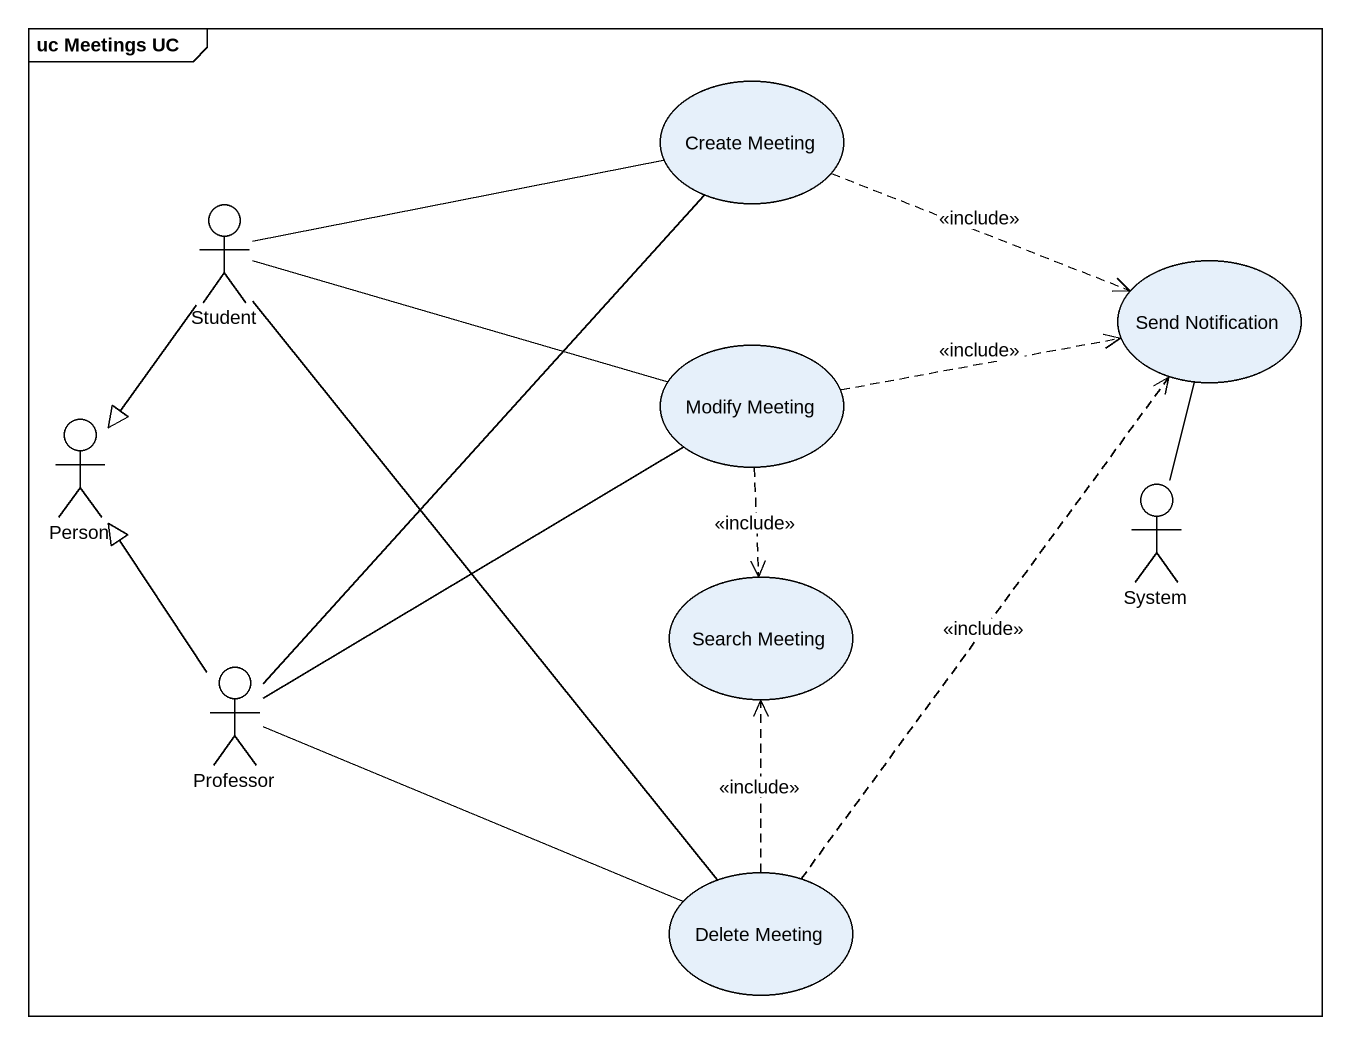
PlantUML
@startuml
mainframe uc Meetings UC
usecase "Create Meeting" as Create_Meeting
actor Student
usecase "Send Notification" as Send_Notification
usecase "Modify Meeting" as Modify_Meeting
actor "Person" as Person_
actor System
usecase "Search Meeting" as Search_Meeting
actor Professor
usecase "Delete Meeting" as Delete_Meeting
Create_Meeting .right.> Send_Notification : <<include>>
Student -right- Create_Meeting
Student -right- Modify_Meeting
Student --|> Person_
Student -- Delete_Meeting
Send_Notification -- System
Modify_Meeting .right.> Send_Notification : <<include>>
Modify_Meeting ..> Search_Meeting : <<include>>
Professor -up- Create_Meeting
Professor -up- Modify_Meeting
Professor -up-|> Person_
Professor -right- Delete_Meeting
Delete_Meeting .up.> Send_Notification : <<include>>
Delete_Meeting .up.> Search_Meeting : <<include>>
@enduml
